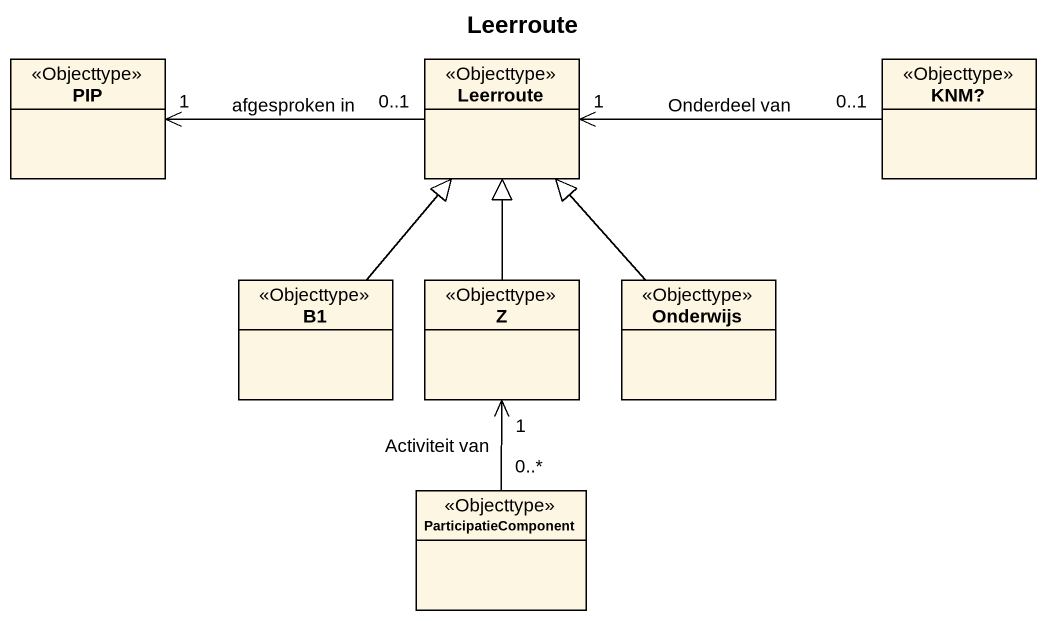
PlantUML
@startuml
title Leerroute
hide circle
hide empty members
class PIP <<Objecttype>>
class Leerroute <<Objecttype>>
class "KNM?" as KNM <<Objecttype>>
class B1 <<Objecttype>>
class Z <<Objecttype>>
class Onderwijs <<Objecttype>>
class ParticipatieComponent <<Objecttype>>
Leerroute "0..1" -left-> "1" PIP : afgesproken in
KNM "0..1" -left-> "1" Leerroute : Onderdeel van
B1 -up-|> Leerroute
Z -up-|> Leerroute
Onderwijs -up-|> Leerroute
ParticipatieComponent "0..*" -up-> "1" Z : Activiteit van
@enduml
